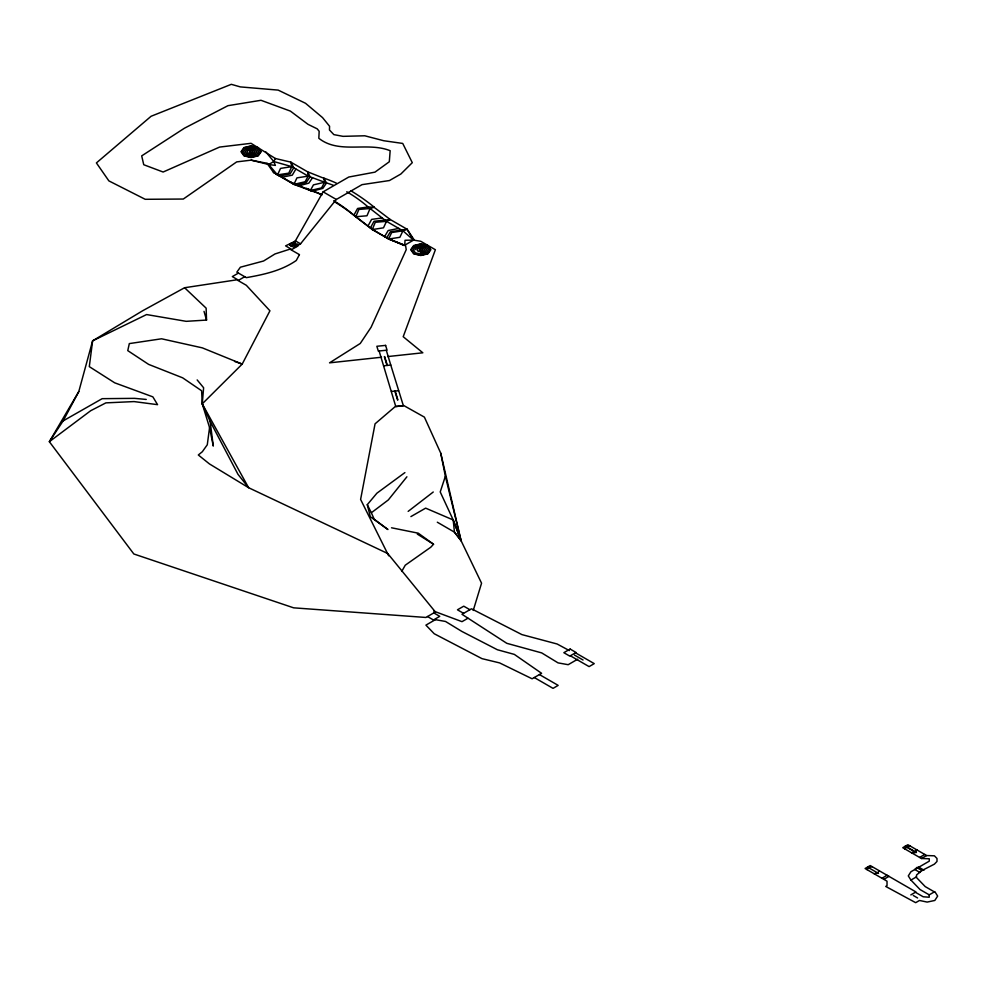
<?xml version="1.0" encoding="UTF-8"?>
<svg xmlns="http://www.w3.org/2000/svg" width="987" height="987" viewBox="0 0 987 987"><rect width="100%" height="100%" fill="white"/><g stroke="black" fill="none" stroke-linecap="round" stroke-linejoin="round"><path stroke-width="1.48" d="M910.816 894.913L915.961 891.952L870.226 865.55L865.093 868.511L887.029 881.194L887.017 885.684L885.721 886.437L915.677 902.673L919.502 900.465L927.151 902.081L934.825 900.452L937.65 896.085L934.825 891.619L929.223 894.851L929.211 897.232L923.178 896.776L915.393 892.273M209.565 427.618L207.282 444.779L202.31 451.75L198.313 454.982L209.454 463.927L248.613 487.714L387.731 553.522L435.403 611.989L425.915 617.467L293.645 607.832L133.837 553.978L49.35 441.707L78.787 391.58L92.618 340.836L142.696 310.732L184.594 287.735L236.831 279.815L246.318 285.292L269.932 310.794L242.21 364.092L202.249 403.856L209.565 427.618L213.278 446.075L210.145 421.35L202.249 403.856L201.619 390.766L182.644 377.824L148.63 364.388L127.767 350.632L129.322 343.599L161.56 338.788L202.31 347.856L242.21 364.092L234.598 361.427M473.242 610.447L481.557 583.194L461.028 540.58L453.206 519.964L440.227 491.945L445.371 476.24L440.745 453.169L424.398 417.131L403.868 405.608L395.244 406.57L375.06 423.83L360.6 499.434L388.681 555.804M867.03 869.633L868.511 867.659L867.548 867.092M879.257 870.756L877.776 872.742L878.516 873.433L868.918 867.894M929.223 894.851L920.069 889.571L910.927 880.071L908.299 875.913L910.927 871.755L929.273 861.157L929.273 858.776L921.5 858.517L904.697 848.82L906.189 846.834L905.215 846.278M905.042 849.017L906.584 847.068L914.813 851.818L911.445 852.706M916.59 849.733L915.048 851.682L906.819 846.932L910.187 846.044L926.645 855.544L934.418 855.815L936.996 858.48L936.996 861.454L934.418 864.131L921.957 870.534L916.528 874.988L916.528 876.838L910.927 880.071M916.935 849.943L915.442 851.917L916.417 852.484L911.791 852.904M346.745 191.774A126.435 73.001 60 0 1 368.163 206.974L370.076 208.491L366.979 215.783L355.789 216.745L358.873 209.454L370.076 208.491L374.098 207.295L390.272 219.533L407.026 229.206L414.121 239.779L404.176 245.516L386.694 237.929L390.346 231.797L407.026 229.206L413.541 240.1L420.746 241.284L435.378 249.736L403.202 336.715L422.831 352.791L387.657 356.578M370.076 208.491L386.509 221.335L402.918 230.798L413.541 240.1L405.028 240.273L404.732 245.183L389.532 239.31L372.222 229.576L375.319 222.285L386.509 221.335L390.272 219.533L374.024 221.273L370.31 228.083L388.631 239.051L405.595 245.677L406.225 249.674L371.1 327.252L360.255 343.476L329.535 362.846L381.537 357.232M321.972 194.772A126.422 72.989 60 0 0 312.262 191.194L293.916 184.372L277.507 174.896L280.542 168.395L291.794 166.643L308.203 176.118L326.549 182.953A126.435 73.001 60 0 1 333.458 185.359M294.41 244.085L294.805 242.654L292.362 242.888L292.337 244.073L294.595 244.196L291.116 246.207L289.536 244.245L295.397 240.853L323.119 191.848L348.781 177.031L374.961 172.145L389.31 161.757L390.161 150.703C367.263 141.499 339.121 154.416 318.826 138.291L319.171 131.296L317.222 128.853L308.018 124.337L290.388 111.099L260.987 100.292L227.948 105.683L184.421 128.224L141.696 155.884L143.744 164.73L163.126 172.022L219.595 147.075L251.031 143.312L275.398 158.5L290.894 162.164L291.794 166.643L288.772 173.144L277.507 174.896L273.399 172.256L267.045 163.311L251.154 160.141L236.695 161.893L183.298 199.041L145.212 199.3L108.878 180.892L96.405 162.917L151.11 116.256L231.316 84.327L240.347 86.905L278.161 90.101L305.514 103.277L322.539 117.601L329.572 126.274L329.461 129.976L333.865 134.627L343.007 136.342L364.783 135.787L383.758 140.734L402.733 143.436L412.282 162.682L400.845 174.033L389.47 180.535L361.982 184.655L336.32 199.473L300.541 243.826L294.681 247.206L291.276 246.306L294.768 244.295L297.692 244.036L298.197 244.788L294.681 247.206M293.916 184.372L296.939 177.87L308.203 176.118L307.636 171.824L290.894 162.164L293.744 167.778L290.092 173.909L279.457 176.019L273.399 172.256L295.829 185.087L306.402 182.237L310.115 176.833L307.636 171.824L323.798 178.252L326.549 182.953L322.835 188.394L312.262 191.194L290.141 181.929L293.916 184.372L305.119 181.756L308.203 176.118M386.509 221.335L383.487 227.824L372.222 229.576M389.532 239.31L388.631 239.051L391.654 232.55L402.918 230.798L407.026 229.206M402.918 230.798L399.883 237.299L388.631 239.051M251.154 160.141L268.649 164.496L273.794 161.535L275.398 158.5M184.594 287.735L206.135 308.154L206.542 320.072L186.185 321.33L146.582 314.557L92.618 340.836L89.299 366.633L114.677 382.808L152.862 396.86L157.55 404.658L134.059 401.586L105.88 402.869L90.681 410.728L49.35 441.707L63.131 420.894L78.787 391.58M367.892 226.196L355.789 216.745L372.778 229.638L367.892 226.196L371.605 219.385L382.179 217.942M321.737 194.784A179.276 103.499 60 0 0 306.303 188.357L310.35 190.516L313.447 184.865L324.637 182.262L323.798 178.252M324.637 182.262L321.552 187.9L310.35 190.516M334.507 201.767A179.276 103.499 60 0 1 356.603 217.399L353.877 215.228L357.59 208.454L368.163 206.974L374.098 207.295M401.746 571.436L405.25 565.206L430.788 547.217L433.54 544.244L418.278 533.19L391.531 527.786M295.915 169.024L292.263 175.168L281.628 177.278M384.523 236.683L388.175 230.539L398.81 228.429M312.534 177.734L308.832 183.15L298.247 185.988M415.071 249.699L416.724 247.355L420.77 246.368L424.866 247.355L426.532 249.699L424.866 252.055L420.795 253.017M292.115 242.753L295.064 242.518L294.681 245.751L297.247 245.726L292.115 242.753L291.535 243.481L292.053 244.233L294.595 244.196M406.903 476.795L388.323 499.928L371.346 512.771L374.209 519.236L387.928 529.525L370.322 516.732L367.287 504.678L376.898 493.192L404.904 472.6M294.965 244.406L294.903 245.627L295.989 245.849L297.84 244.801L294.768 244.295M923.955 870.164L918.823 867.191L916.812 867.561L914.813 869.51L919.958 872.471M433.256 492.007L408.162 511.377M238.435 273.078L232.315 276.607L238.607 280.246L244.727 276.705M467.937 618.244L462.002 621.662L433.786 611.126M577.666 659.217L568.179 664.695L558.062 662.882L541.715 652.913L506.8 643.314L461.978 614.272L471.478 608.794L521.889 634.592L557.149 644.005L569.351 650.593M881.946 878.257L887.091 875.284L888.979 876.37L883.834 879.343M919.613 857.432L924.757 854.458M921.5 858.517L926.645 855.544M913.271 895.48L917.614 897.985M410.9 516.596L425.644 508.145L453.206 519.964L461.028 540.654L454.464 532.166L437.315 522.209M63.131 420.894L102.167 398.674L134.516 398.353L146.236 399.439M877.554 872.878L874.112 873.729M910.187 846.044L905.437 846.143M872.175 866.672L868.745 867.524L867.77 866.968M383.61 365.795L390.766 365.054L403.375 405.743L395.775 406.558L379.119 350.977M391.444 391.432L398.6 390.704M267.045 163.311L268.649 164.496L275.398 165.421L273.794 161.535L265.663 151.751M273.794 161.535L291.794 166.643M433.54 544.244L417.304 534.078M323.119 191.848L336.32 199.473M295.397 240.853L300.541 243.826M292.275 242.654L285.588 245.862L291.881 249.489L298 245.96L297.42 245.627M575.495 652.814L594.248 663.634L589.103 666.607L570.35 655.787M909.841 845.847L907.904 844.724L902.76 847.697L904.697 848.82M574.409 655.023L583.046 660.007M916.812 867.561L921.957 870.534M469.874 609.707L463.754 606.178L457.462 609.806L463.582 613.334M934.368 891.878L925.214 886.597L916.072 877.098M433.811 612.915L439.746 616.344L433.466 619.984L427.519 616.542M539.433 674.565L558.173 685.385L553.041 688.358L534.288 677.538M268.649 164.496L277.507 174.896M197.166 379.933L203.618 387.755L202.249 403.856L248.613 487.714L237.978 474.315L210.145 421.35M440.745 453.169L461.028 540.58L454.464 532.166L453.206 519.964M367.287 504.678L371.346 512.771M289.536 244.245L289.882 245.171M390.766 365.054L386.287 350.249M384.659 356.578L387.348 365.412M395.182 391.049L397.872 399.883M384.338 356.615L387.027 365.437M394.862 391.086L397.551 399.908M204.025 311.361L206.542 320.072M445.371 476.24L461.028 540.58M333.68 200.731A126.422 72.989 60 0 1 353.877 215.228M323.773 178.092A179.301 103.623 60.1 0 1 336.394 183.15M350.78 190.738A179.301 103.623 60.1 0 1 374.135 207.097M299.431 254.634L296.285 260.482C281.394 270.82 263.8 274.571 246.331 277.643L236.831 272.165L240.384 267.206L263.591 261L274.991 253.955L289.944 249.156L299.431 254.634M243.949 147.594L241.038 151.727L243.949 155.847L251.093 157.525L258.236 155.847L261.148 151.727L258.236 147.594L251.031 145.879L243.949 147.594M244.307 147.803L241.531 151.727L244.307 155.638L251.093 157.241L257.878 155.638L260.654 151.727L257.878 147.803L251.043 146.175L244.307 147.803M245.664 148.593L243.444 151.727L245.664 154.86L251.093 156.131L256.521 154.86L258.742 151.727L256.521 148.593L251.056 147.285L245.664 148.593M247.021 149.37L245.356 151.727L247.021 154.071L251.093 155.033L255.164 154.071L256.83 151.727L255.164 149.37L251.056 148.395L247.021 149.37M248.379 150.16L247.268 151.727L248.379 153.293L251.093 153.935L253.807 153.293L254.917 151.727L253.807 150.16L251.068 149.506L248.379 150.16M249.736 150.937L249.736 152.504L252.45 152.504L253.005 151.727L252.45 150.937L249.736 150.937M413.652 245.578L410.74 249.699L413.652 253.832L420.795 255.51L427.939 253.832L430.863 249.699L427.939 245.578L420.746 243.863L413.652 245.578M414.009 245.788L411.246 249.699L414.009 253.622L420.795 255.214L427.581 253.622L430.357 249.699L427.581 245.788L420.746 244.147L414.009 245.788M415.367 246.565L413.158 249.699L415.367 252.832L420.795 254.115L426.224 252.832L428.444 249.699L426.224 246.565L420.758 245.257L415.367 246.565M418.081 248.132L416.97 249.699L418.081 251.266L420.795 251.907L423.509 251.266L424.62 249.699L423.509 248.132L420.783 247.478L418.081 248.132M419.438 248.921L419.438 250.488L422.152 250.488L422.707 249.699L422.152 248.921L419.438 248.921M435.403 619.651L425.915 625.129L434.231 633.753L481.964 658.637L499.595 662.906L532.116 678.785L541.604 673.307L514.338 654.393L497.362 649.742L461.867 631.433L445.519 621.465L435.403 619.651M570.128 649.051L563.836 652.691L569.783 656.121L576.063 652.481L570.128 649.051M385.609 345.388L376.849 346.277L378.317 351.064L387.064 350.163L385.609 345.388"/></g></svg>
